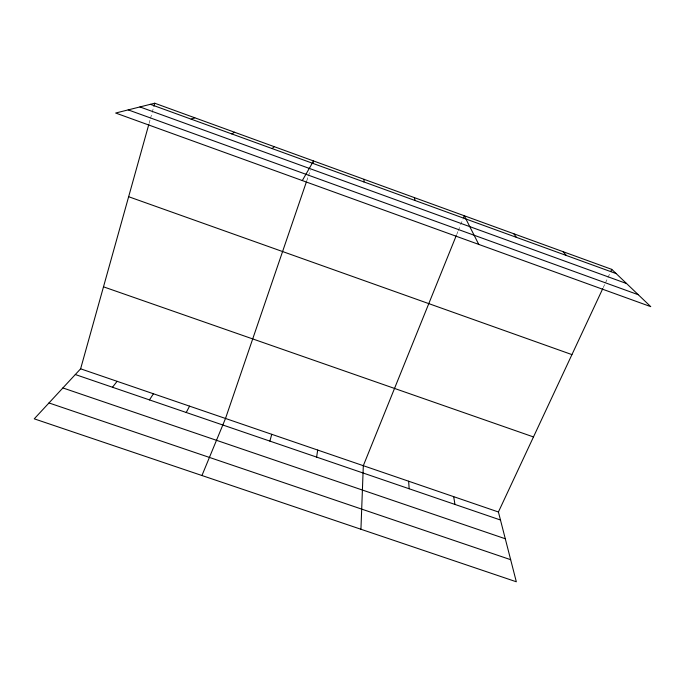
<?xml version="1.0" encoding="UTF-8"?>
<svg xmlns="http://www.w3.org/2000/svg" width="685" height="685" viewBox="0 0 685 685"><rect width="100%" height="100%" fill="white"/><g stroke="black" fill="none" stroke-linecap="round" stroke-linejoin="round"><path stroke-width="0.51" stroke-dasharray="3.42 2.57" d="M149.09 123.446L150.22 119.395M150.503 118.385L151.916 113.333M152.198 112.323L153.611 107.262M306.709 180.977L308.079 176.97M308.421 175.968L310.476 169.966M456.672 234.612L457.871 231.633M458.274 230.639L460.277 225.682M460.68 224.689L463.086 218.729M603.211 287.657L605.009 283.804M605.463 282.845L609.958 273.221"/><path stroke-width="1.03" d="M360.935 529.257L363.315 465.689L456.27 235.597M363.881 181.919L364.172 179.359M316.616 457.101L317.686 450.054M269.873 441.106L271.757 434.316M602.766 288.616L498.415 511.986L516.327 581.779L34.25 418.835L80.616 368.813L148.808 124.456M153.885 106.252L154.733 103.221L611.756 269.368L650.75 306.64L115.671 113.034L154.733 103.221M306.366 181.979L225.511 418.466L201.947 475.518M312.874 162.961L313.559 160.958L302.308 180.566M463.48 217.736L464.284 215.758L478.755 244.408M610.857 271.294L611.756 269.368M186.226 412.481L189.574 406.145M149.45 399.903L153.44 393.764M112.477 387.248L117.118 381.322M272.15 148.585L274.188 146.65M231.778 133.917L234.604 132.256M191.175 119.164L194.78 117.777M62.883 387.941L505.282 538.753M48.977 402.943L510.659 559.688M80.616 368.813L498.415 511.986M75.307 374.532L500.47 520.009M103.495 286.827L533.469 436.936M128.643 196.715L571.932 354.607M150.332 104.325L616.175 273.589M139.945 106.937L626.569 283.53M128.215 109.883L638.274 294.721M562.959 251.626L566.461 255.531M513.801 233.756L516.379 237.327M414.408 197.623L415.093 200.525M453.675 496.659L454.968 504.434M408.645 481.221L409.159 488.765"/></g></svg>
